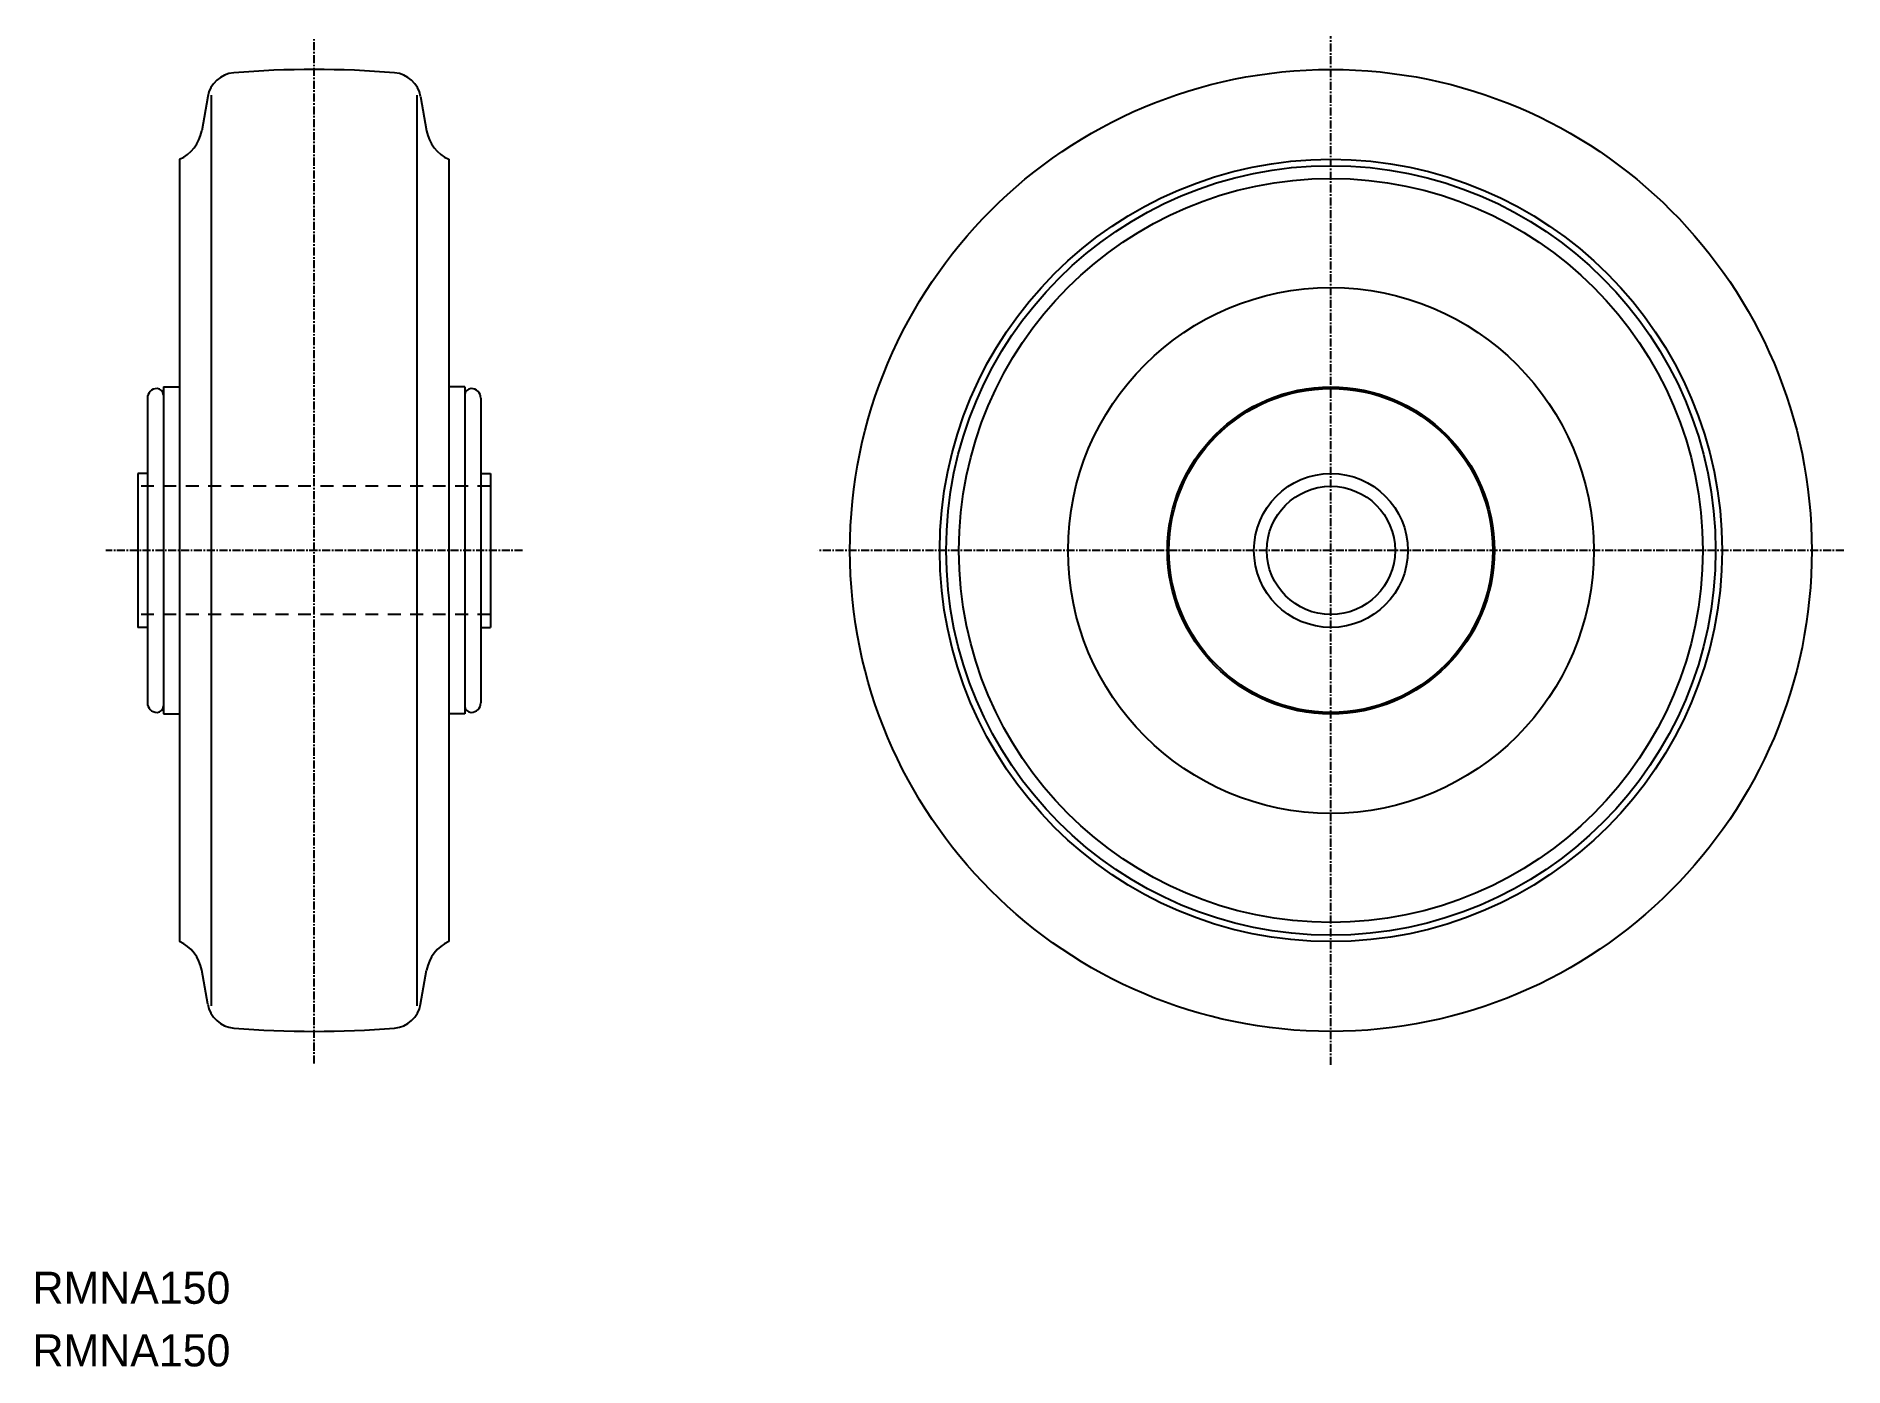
# Model space of a CAD drawing. Extents: x 1 to 282, y 0 to 207.
import ezdxf

# ---------------------------------------------------------------- set-up
doc = ezdxf.new("R2010")
doc.units = 0
doc.linetypes.add('CENTER', pattern=[2, 1.25, -0.25, 0.25, -0.25])
doc.linetypes.add('DASHED', pattern=[3.5, 2, -1.5])
doc.layers.get('0').update_dxf_attribs({"linetype": 'CONTINUOUS'})
doc.layers.add('CENTER', color=1, linetype='CENTER')

msp = doc.modelspace()

# ---------------------------------------------------------------- linework, layer by layer
at = {"color": 7, "linetype": 'CONTINUOUS'}
for p, q in [((27.31, 198), (26.37, 192.67)), ((27.9, 56.23), (27.9, 198.23)), ((59.9, 198.23), (59.9, 56.23)), ((60.5, 198), (61.44, 192.67)), ((22.9, 188.23), (22.9, 66.23)), ((64.9, 188.23), (64.9, 66.23)), ((20.4, 152.73), (22.9, 152.73)), ((20.4, 152.73), (20.4, 101.73)), ((67.4, 152.73), (64.9, 152.73)), ((67.4, 152.73), (67.4, 101.73)), ((17.9, 150.98), (17.9, 103.48)), ((69.9, 150.98), (69.9, 103.48)), ((17.9, 139.23), (16.4, 139.23)), ((16.4, 139.23), (16.4, 115.23)), ((69.9, 139.23), (71.4, 139.23)), ((71.4, 139.23), (71.4, 115.23)), ((17.9, 115.23), (16.4, 115.23)), ((69.9, 115.23), (71.4, 115.23)), ((20.4, 101.73), (22.9, 101.73)), ((67.4, 101.73), (64.9, 101.73)), ((27.31, 56.46), (26.37, 61.79)), ((60.5, 56.46), (61.44, 61.79))]:
    msp.add_line(p, q, dxfattribs=at)
at = {"color": 3, "linetype": 'DASHED'}
for p, q in [((71.4, 137.23), (16.4, 137.23)), ((71.4, 117.23), (16.4, 117.23))]:
    msp.add_line(p, q, dxfattribs=at)
at = {"color": 7, "linetype": 'CONTINUOUS'}
for radius in [75, 61, 60, 58, 41, 25.5, 25.25, 12, 10]:
    msp.add_circle((202.47, 127.23), radius, dxfattribs=at)
for centre, radius, start, end in [((31.74, 197.22), 4.5, 94.8008, 169.9976), ((43.9, 52.23), 150, 85.2048, 94.7952), ((56.07, 197.22), 4.5, 10.0024, 85.1992), ((20.46, 193.71), 6, 294.0333, 350.0013), ((67.35, 193.71), 6, 190.0039, 245.9647), ((19.4, 150.98), 1.5, 90, 180), ((19.4, 151.48), 1, 0, 90), ((68.4, 151.48), 1, 90, 180), ((68.4, 150.98), 1.5, 0, 90), ((19.4, 103.48), 1.5, 180, 270), ((19.4, 102.98), 1, 270, 0), ((68.4, 102.98), 1, 180, 270), ((68.4, 103.48), 1.5, 270, 0), ((20.46, 60.75), 6, 10.0029, 65.9538), ((67.35, 60.75), 6, 114.0482, 169.9919), ((31.74, 57.24), 4.5, 189.9951, 265.2239), ((56.07, 57.24), 4.5, 274.7761, 350.0049), ((43.9, 202.24), 150, 265.205, 274.795)]:
    msp.add_arc(centre, radius, start, end, dxfattribs=at)
at = {"layer": 'CENTER', "color": 1, "linetype": 'CENTER'}
for p, q in [((43.9, 47.23), (43.9, 207.23)), ((202.47, 47.04), (202.47, 207.43)), ((76.4, 127.23), (11.4, 127.23)), ((282.47, 127.23), (122.47, 127.23))]:
    msp.add_line(p, q, dxfattribs=at)

# ---------------------------------------------------------------- texts
for p in [(0, 9.76), (0, 0)]:
    msp.add_text('RMNA150', height=5).set_placement(p)

doc.saveas('drawing.dxf')
